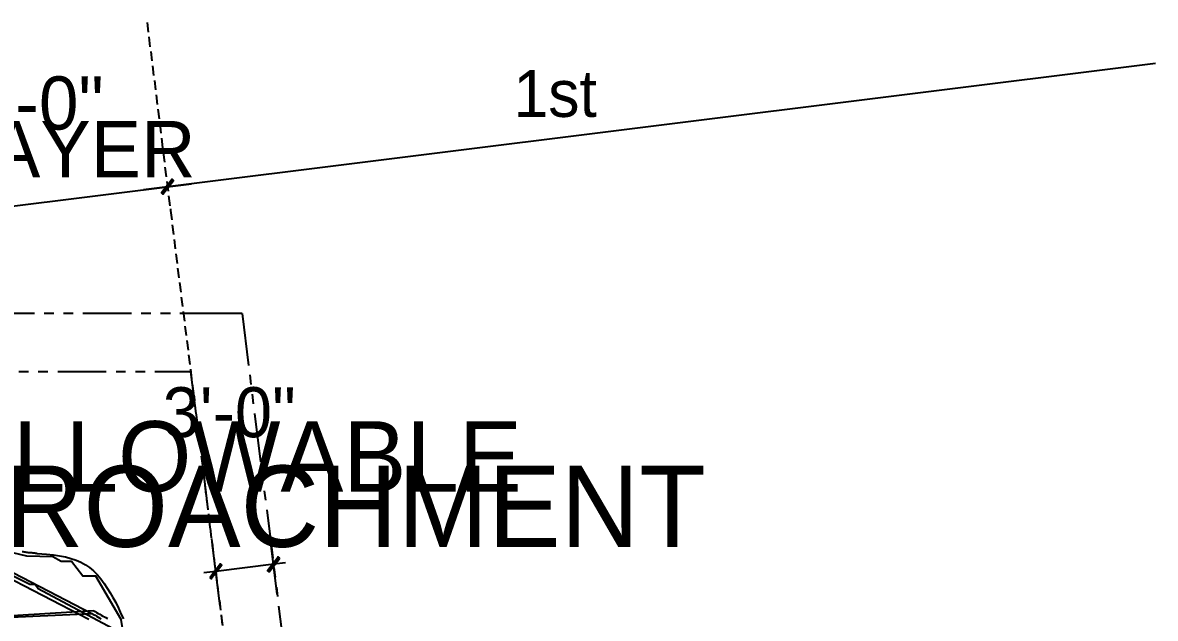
# Model space of a CAD drawing. Header units: feet. Extents: x -84 to 198, y -22 to 181.
# Drawn here: x 133.7 to 192, y 147.6 to 178.2 of the extents above; entities that cross this region are included whole.
import ezdxf
from ezdxf.enums import TextEntityAlignment as Align

# ---------------------------------------------------------------- set-up
doc = ezdxf.new("R2010")
doc.units = ezdxf.units.FT
for name, color, linetype in [('A-AREA-COMUN', 252, 'CONTINUOUS'), ('A-LINEA', 7, 'CONTINUOUS'), ('A-LINEA-FINA', 9, 'CONTINUOUS'), ('A-TEXTO-PDF', 3, 'CONTINUOUS')]:
    doc.layers.add(name, color=color, linetype=linetype)

msp = doc.modelspace()

# ---------------------------------------------------------------- linework, layer by layer
at = {"layer": 'A-AREA-COMUN'}
msp.add_lwpolyline([(128.288, 152.2133), (134.048, 149.3333), (134.32, 149.3333), (134.48, 149.1022), (139.072, 146.6489), (138.848, 146.8622), (138.752, 147.5022), (137.44, 149.7422), (136.768, 149.7422), (136.192, 150.4889), (135.648, 150.4889), (135.232, 150.7378), (133.888, 150.7733), (131.12, 151.4133)], dxfattribs=at)
at = {"layer": 'A-LINEA'}
for p, q in [((140.08, 178.2444), (140.1333, 177.7511)), ((140.1733, 177.5111), (140.2267, 177.0044)), ((140.2667, 176.7644), (140.32, 176.2711)), ((139.8933, 169.6444), (191.9867, 176.1511)), ((140.36, 176.0178), (140.4133, 175.5244)), ((140.4533, 175.2711), (140.5067, 174.7778)), ((140.5467, 174.5244), (140.6, 174.0311)), ((140.64, 173.7911), (140.6933, 173.2844)), ((140.7333, 173.0444), (140.7867, 172.5511)), ((140.8133, 172.2978), (140.88, 171.8044)), ((140.9067, 171.5511), (140.9733, 171.0578)), ((141, 170.8044), (141.0667, 170.3111)), ((125.0133, 167.7778), (142.3733, 169.9511)), ((141.0933, 170.0578), (141.16, 169.5644)), ((141.1867, 169.3244), (141.2533, 168.8178)), ((141.28, 168.6578), (141.2933, 168.5511)), ((141.28, 168.6578), (141.2933, 168.5511)), ((141.28, 168.5778), (141.3467, 168.0844)), ((141.3733, 167.8311), (141.44, 167.3378)), ((141.4667, 167.0844), (141.5333, 166.5911)), ((141.56, 166.3378), (141.6267, 165.8444)), ((141.6533, 165.6044), (141.72, 165.0978)), ((141.7467, 164.8578), (141.8133, 164.3644)), ((141.84, 164.1111), (141.9067, 163.6178)), ((141.9333, 163.3644), (142, 162.8711)), ((134.28, 163.2578), (131.7733, 163.2578)), ((135.28, 163.2578), (134.7733, 163.2578)), ((136.28, 163.2578), (135.7733, 163.2578)), ((139.28, 163.2578), (136.7733, 163.2578)), ((140.28, 163.2578), (139.7733, 163.2578)), ((141.28, 163.2578), (140.7733, 163.2578)), ((144.9733, 163.2578), (141.7733, 163.2578)), ((144.9733, 163.2578), (145.3067, 160.5911)), ((142.0267, 162.6178), (142.0933, 162.1244)), ((142.12, 161.8711), (142.1867, 161.3778)), ((142.2133, 161.1378), (142.28, 160.6311)), ((142.3067, 160.3911), (142.3733, 159.8978)), ((133.9733, 160.2578), (133.48, 160.2578)), ((134.9733, 160.2578), (134.48, 160.2578)), ((137.9733, 160.2578), (135.48, 160.2578)), ((138.9733, 160.2578), (138.48, 160.2578)), ((139.9733, 160.2578), (139.48, 160.2578)), ((142.32, 160.2578), (140.48, 160.2578)), ((142.32, 160.2578), (142.5867, 158.1111)), ((145.3733, 160.0978), (145.4267, 159.6044)), ((142.4, 159.6444), (142.4667, 159.1511)), ((142.4933, 158.8978), (142.56, 158.4044)), ((145.4933, 159.1111), (145.5467, 158.6044)), ((142.5867, 158.1511), (142.6533, 157.6578)), ((145.6133, 158.1111), (145.92, 155.6311)), ((142.6533, 157.6178), (142.72, 157.1244)), ((142.68, 157.4178), (142.7467, 156.9111)), ((142.7733, 156.6711), (142.84, 156.1778)), ((142.7733, 156.6311), (142.84, 156.1378)), ((142.8667, 155.9244), (142.9333, 155.4311)), ((142.9067, 155.6311), (143.2133, 153.1511)), ((142.96, 155.1778), (143.0133, 154.6844)), ((145.9867, 155.1378), (146.0533, 154.6444)), ((143.0533, 154.4311), (143.1067, 153.9378)), ((146.1067, 154.1378), (146.1733, 153.6444)), ((143.1467, 153.6844), (143.2, 153.1911)), ((143.24, 152.9511), (143.2933, 152.4444)), ((146.24, 153.1511), (146.5467, 150.6711)), ((143.2667, 152.6578), (143.3333, 152.1644)), ((143.3333, 152.2044), (143.3867, 151.7111)), ((137.2414, 147.8002), (129.3571, 151.8792)), ((137.2414, 147.8002), (129.3571, 151.8792)), ((143.4, 151.6711), (143.4533, 151.1644)), ((137.0738, 147.512), (129.2813, 151.5474)), ((137.0738, 147.512), (129.2813, 151.5474)), ((143.4267, 151.4578), (143.48, 150.9644)), ((143.8, 148.4444), (143.4667, 151.2178)), ((146.7733, 148.8178), (146.44, 151.5911)), ((143.52, 150.7111), (143.5733, 150.2178)), ((143.52, 150.6711), (143.8267, 148.1911)), ((143.6133, 149.9644), (143.6667, 149.4711)), ((146.6, 150.1778), (146.6667, 149.6844)), ((143.7067, 149.2311), (143.76, 148.7244)), ((146.7333, 149.1778), (146.7867, 148.6844)), ((143.8, 148.4844), (143.8533, 147.9778)), ((146.8533, 148.1911), (147.16, 145.7111)), ((137.3218, 147.95), (37.3544, 141.7506)), ((137.3218, 147.95), (37.3544, 141.7506)), ((137.2414, 147.8002), (39.8639, 143.3866)), ((137.2414, 147.8002), (39.8639, 143.3866)), ((143.8933, 147.7378), (143.9467, 147.2444)), ((143.8933, 147.6978), (143.96, 147.2044))]:
    msp.add_line(p, q, dxfattribs=at)
for points in [[(133.6533, 151.0044), (133.7067, 151.0044), (133.7467, 150.9911), (133.8, 150.9911), (133.8533, 150.9778), (133.9067, 150.9778), (133.96, 150.9644), (134, 150.9644), (134.0533, 150.9644), (134.1067, 150.9511), (134.1467, 150.9511), (134.2, 150.9378), (134.24, 150.9378), (134.2933, 150.9378), (134.3333, 150.9244), (134.3867, 150.9244), (134.4267, 150.9111), (134.8933, 150.8711), (135.2533, 150.8311), (135.5733, 150.7778), (135.88, 150.7244), (136.16, 150.6444), (136.4267, 150.5644), (136.6667, 150.4578), (136.9067, 150.3244), (137.12, 150.1778), (137.32, 150.0044), (137.52, 149.8044), (137.6933, 149.5911), (137.8667, 149.3644), (138.0267, 149.1244), (138.1867, 148.8844), (138.32, 148.6311), (138.4667, 148.3778), (138.6133, 148.0844), (138.7333, 147.8044), (138.8667, 147.5378)], [(147.2133, 150.4178), (146.6, 150.3511), (143.6133, 149.9778), (143, 149.9111)], [(137.2267, 147.8178), (137.3067, 147.7644), (137.4, 147.7244), (137.48, 147.6711), (137.56, 147.6311), (137.64, 147.5778), (137.72, 147.5378)], [(137.2267, 147.8178), (137.3067, 147.7644), (137.4, 147.7244), (137.48, 147.6711), (137.56, 147.6311), (137.64, 147.5778), (137.72, 147.5378)], [(137.2267, 147.8178), (137.3067, 147.7644), (137.4, 147.7244), (137.48, 147.6711), (137.56, 147.6311), (137.64, 147.5778), (137.72, 147.5378)], [(137.2267, 147.8178), (137.3067, 147.7644), (137.4, 147.7244), (137.48, 147.6711), (137.56, 147.6311), (137.64, 147.5778), (137.72, 147.5378)], [(137.3067, 147.9644), (137.4, 147.9111), (137.48, 147.8711), (137.56, 147.8178), (137.64, 147.7778), (137.72, 147.7244), (137.8, 147.6844), (137.88, 147.6444), (137.96, 147.6044), (138.04, 147.5511)], [(137.3067, 147.9644), (137.4, 147.9111), (137.48, 147.8711), (137.56, 147.8178), (137.64, 147.7778), (137.72, 147.7244), (137.8, 147.6844), (137.88, 147.6444), (137.96, 147.6044), (138.04, 147.5511)]]:
    msp.add_lwpolyline(points, dxfattribs=at)
at = {"layer": 'A-LINEA-FINA'}
for points in [[(141.3733, 170.1778), (140.8933, 169.4178), (140.8267, 169.4711), (141.3733, 170.1778), (141.3733, 170.1778)], [(140.8267, 169.4711), (140.8933, 169.4178), (141.3733, 170.1778), (140.8267, 169.4711)], [(141.44, 170.1111), (141.3733, 170.1778), (140.8933, 169.4178), (141.44, 170.1111)], [(140.8933, 169.4178), (141.3733, 170.1778), (141.44, 170.1111), (140.8933, 169.4178), (140.8933, 169.4178)], [(146.8267, 150.7244), (146.36, 149.9644), (146.28, 150.0311), (146.8267, 150.7244), (146.8267, 150.7244)], [(146.9067, 150.6578), (146.8267, 150.7244), (146.36, 149.9644), (146.9067, 150.6578)], [(143.3067, 149.6578), (143.3867, 149.6044), (143.8533, 150.3644), (143.3067, 149.6578)], [(143.3867, 149.6044), (143.8533, 150.3644), (143.92, 150.2978), (143.3867, 149.6044), (143.3867, 149.6044)]]:
    msp.add_lwpolyline(points, dxfattribs=at)

# ---------------------------------------------------------------- texts
at = {"layer": 'A-TEXTO-PDF'}
for s, height, p in [('1st', 2.41, (161.0882, 173.389)), ('15\'-0"', 2.736, (133.1857, 172.7394)), ('LAYER', 2.905, (136.2028, 170.2737)), ('3\'-0"', 2.576, (144.3072, 156.8929)), ('ALLOWABLE', 3.633, (144.6541, 154.0865)), ('ENCROACHMENT', 4.186, (144.8906, 151.2455))]:
    msp.add_text(s, height=height, dxfattribs=at).set_placement(p, align=Align.CENTER)

doc.saveas('drawing.dxf')
